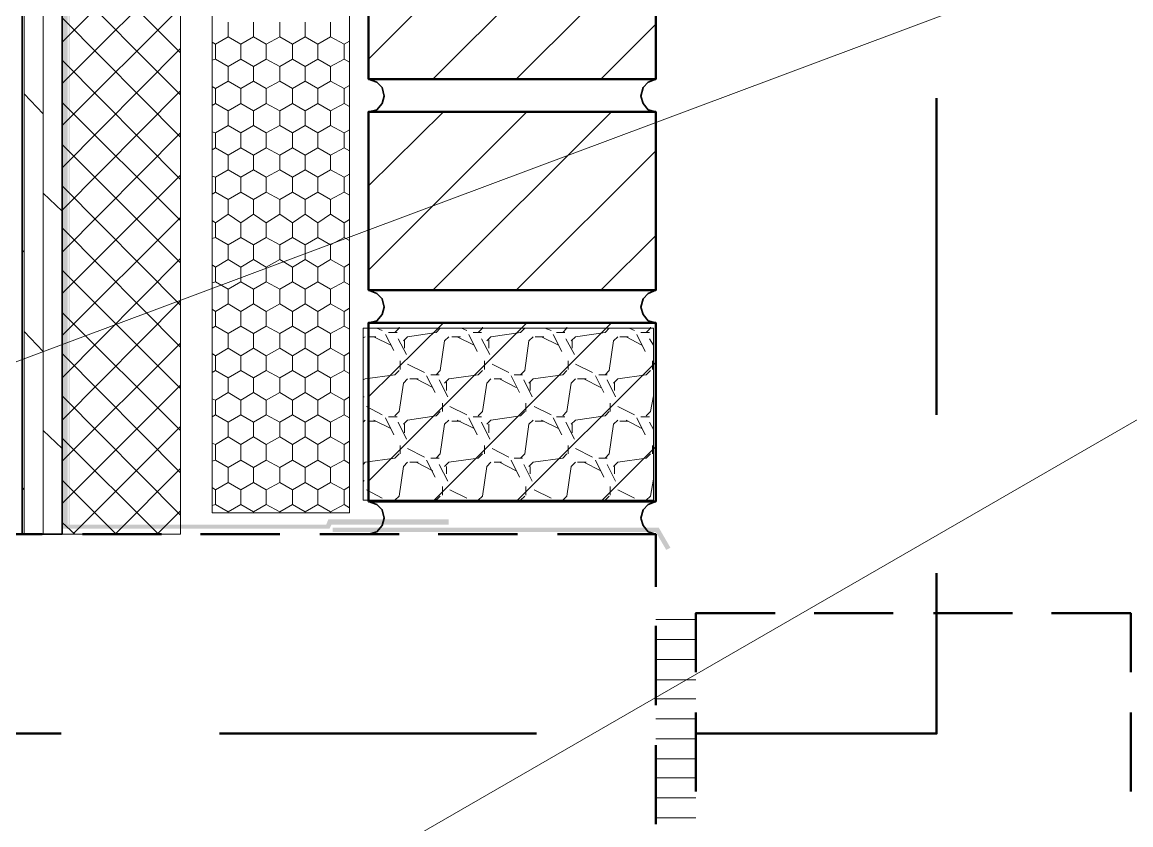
# Model space of a CAD drawing. Header units: inches. Extents: x 5 to 516, y -193 to 129.
# Drawn here: x 35.435 to 36.601, y -191.201 to -190.356 of the extents above; entities that cross this region are included whole.
import ezdxf

# ---------------------------------------------------------------- set-up
doc = ezdxf.new("R2010")
doc.units = ezdxf.units.IN
doc.header["$MEASUREMENT"] = 0
doc.layers.add('PDF7_Geometry', color=7, linetype='Continuous')
doc.layers.add('PDF7_Solid Fills', color=7, linetype='Continuous')

msp = doc.modelspace()

# ---------------------------------------------------------------- hatches: boundary and pattern name
at = {"layer": 'PDF7_Solid Fills', "transparency": 33554559}
for points in [[(35.4846589, -190.8846734), (35.4835531, -189.9657843), (35.4835531, -190.8846734), (35.48244, -190.8846734), (35.4824409, -189.86134), (35.4768844, -189.8613398), (35.4768854, -190.8891177), (35.7579966, -190.8891177), (35.7602187, -190.8846734), (35.8835527, -190.8846734), (35.8835527, -190.8791178), (35.7568844, -190.8791178), (35.7546632, -190.8846732)], [(35.7613309, -190.8880066), (35.7613309, -190.8924511), (36.1013309, -190.8924512), (36.1046643, -190.8880066)], [(36.1046627, -190.8880066), (36.1013294, -190.8924511), (36.1124395, -190.91134), (36.1168849, -190.9091177)]]:
    msp.add_hatch(color=256, dxfattribs=at).paths.add_polyline_path(points)
h = msp.add_hatch(color=256, dxfattribs=at)
h.paths.add_polyline_path([(35.4891073, -189.8746732), (35.4868851, -189.8746732), (35.4868852, -189.9580065), (35.4891073, -189.9580065)])
h.paths.add_polyline_path([(35.4946638, -189.9580065), (35.4935526, -189.9580065), (35.4835516, -189.9657843), (35.484663, -190.8891177), (35.4846638, -189.9657843)])

# ---------------------------------------------------------------- linework, layer by layer
at = {"layer": 'PDF7_Geometry', "lineweight": 15}
for points in [[(34.5835512, -191.0291176), (39.0824405, -189.3457841), (39.5824405, -189.3457841)], [(35.7524401, -191.2680067), (39.0824405, -189.3457843), (39.5824405, -189.3457843)], [(35.4368861, -190.8946733), (35.4368861, -189.4368954)], [(35.4568852, -190.8946733), (35.4568852, -189.4368954)], [(35.7991071, -190.3946732), (35.9657738, -190.2280066)], [(35.8668856, -190.4157843), (36.0546633, -190.2280066)], [(35.4768844, -190.3768956), (35.6013289, -190.2513401)], [(35.6013283, -190.3880066), (35.4768839, -190.2635621)], [(35.9546632, -190.4157843), (36.1013298, -190.2691177)], [(35.4768844, -190.4202289), (35.6013289, -190.2957844)], [(35.6013283, -190.4324512), (35.4768839, -190.3068956)], [(35.4768844, -190.4646732), (35.6013289, -190.3402288)], [(35.6013283, -190.4768955), (35.4768839, -190.35134)], [(35.6379964, -190.3791178), (35.6513297, -190.37134), (35.6513297, -190.3557845)], [(35.6646642, -190.3791178), (35.6779976, -190.37134), (35.6779976, -190.3557845)], [(35.6913309, -190.3791178), (35.7057753, -190.37134), (35.7057753, -190.3557845)], [(35.7191076, -190.3791178), (35.7324409, -190.37134), (35.7324409, -190.3557845)], [(35.7457732, -190.3791178), (35.7591065, -190.37134), (35.7591065, -190.3557845)], [(36.043553, -190.4157843), (36.1013307, -190.3580066)], [(35.6646625, -190.3791178), (35.6513292, -190.37134)], [(35.6913303, -190.3791178), (35.677997, -190.37134)], [(35.7191081, -190.3791178), (35.7057748, -190.37134)], [(35.7457737, -190.3791178), (35.7324404, -190.37134)], [(35.7735515, -190.3791178), (35.759107, -190.37134)], [(35.7791079, -190.3757843), (35.7735524, -190.3791176)], [(35.4768844, -190.5091178), (35.6013289, -190.3835623)], [(35.6379969, -190.3791178), (35.6346636, -190.3768955)], [(35.6346636, -190.3957844), (35.6379969, -190.3946732), (35.6379969, -190.3791177)], [(35.6513292, -190.402451), (35.6646625, -190.3946732), (35.6646625, -190.3791177)], [(35.677997, -190.402451), (35.6913303, -190.3946732), (35.6913303, -190.3791177)], [(35.7057748, -190.402451), (35.7191081, -190.3946732), (35.7191081, -190.3791177)], [(35.7324404, -190.402451), (35.7457737, -190.3946732), (35.7457737, -190.3791177)], [(35.759107, -190.402451), (35.7735515, -190.3946732), (35.7735515, -190.3791177)], [(35.6013283, -190.5213399), (35.4768839, -190.3957843)], [(35.6513297, -190.402451), (35.6379964, -190.3946732)], [(35.6779976, -190.402451), (35.6646642, -190.3946732)], [(35.7057753, -190.402451), (35.6913309, -190.3946732)], [(35.7324409, -190.402451), (35.7191076, -190.3946732)], [(35.7591065, -190.402451), (35.7457732, -190.3946732)], [(35.7791079, -190.3980067), (35.7735524, -190.3946734)], [(35.6379964, -190.4257843), (35.6513297, -190.4180065), (35.6513297, -190.4024509)], [(35.6646642, -190.4257843), (35.6779976, -190.4180065), (35.6779976, -190.4024509)], [(35.6913309, -190.4257843), (35.7057753, -190.4180065), (35.7057753, -190.4024509)], [(35.7191076, -190.4257843), (35.7324409, -190.4180065), (35.7324409, -190.4024509)], [(35.7457732, -190.4257843), (35.7591065, -190.4180065), (35.7591065, -190.4024509)], [(35.6646625, -190.4257845), (35.6513292, -190.4180067)], [(35.6913303, -190.4257845), (35.677997, -190.4180067)], [(35.7191081, -190.4257845), (35.7057748, -190.4180067)], [(35.7457737, -190.4257845), (35.7324404, -190.4180067)], [(35.7735515, -190.4257845), (35.759107, -190.4180067)], [(35.7791079, -190.422451), (35.7735524, -190.4257844)], [(35.4568852, -190.4524509), (35.4368852, -190.4313398)], [(35.4768844, -190.5535622), (35.6013289, -190.4280066)], [(35.6379969, -190.4257845), (35.6346636, -190.4235623)], [(35.6346636, -190.4435622), (35.6379969, -190.44134), (35.6379969, -190.4257844)], [(35.6513292, -190.4491178), (35.6646625, -190.44134), (35.6646625, -190.4257844)], [(35.677997, -190.4491178), (35.6913303, -190.44134), (35.6913303, -190.4257844)], [(35.7057748, -190.4491178), (35.7191081, -190.44134), (35.7191081, -190.4257844)], [(35.7324404, -190.4491178), (35.7457737, -190.44134), (35.7457737, -190.4257844)], [(35.759107, -190.4491178), (35.7735515, -190.44134), (35.7735515, -190.4257844)], [(35.6013283, -190.5646734), (35.4768839, -190.440229)], [(35.6513297, -190.4491177), (35.6379964, -190.44134)], [(35.6779976, -190.4491177), (35.6646642, -190.44134)], [(35.7057753, -190.4491177), (35.6913309, -190.44134)], [(35.7324409, -190.4491177), (35.7191076, -190.44134)], [(35.7591065, -190.4491177), (35.7457732, -190.44134)], [(35.7791079, -190.4446732), (35.7735524, -190.4413399)], [(35.6379964, -190.472451), (35.6513297, -190.4646732), (35.6513297, -190.4491177)], [(35.6646642, -190.472451), (35.6779976, -190.4646732), (35.6779976, -190.4491177)], [(35.6913309, -190.472451), (35.7057753, -190.4646732), (35.7057753, -190.4491177)], [(35.7191076, -190.472451), (35.7324409, -190.4646732), (35.7324409, -190.4491177)], [(35.7457732, -190.472451), (35.7591065, -190.4646732), (35.7591065, -190.4491177)], [(35.7991071, -190.5280065), (35.877996, -190.4502287)], [(35.7991071, -190.6168955), (35.9657738, -190.4502288)], [(35.8668856, -190.6380066), (36.0546633, -190.4502288)], [(35.6646625, -190.472451), (35.6513292, -190.4646732)], [(35.6913303, -190.472451), (35.677997, -190.4646732)], [(35.7191081, -190.472451), (35.7057748, -190.4646732)], [(35.7457737, -190.472451), (35.7324404, -190.4646732)], [(35.7735515, -190.472451), (35.759107, -190.4646732)], [(35.7791079, -190.4691178), (35.7735524, -190.4724511)], [(35.4768844, -190.5980065), (35.6013289, -190.472451)], [(35.6379969, -190.472451), (35.6346636, -190.4713399)], [(35.6346636, -190.490229), (35.6379969, -190.4880067), (35.6379969, -190.4724512)], [(35.6513292, -190.4957845), (35.6646625, -190.4880067), (35.6646625, -190.4724512)], [(35.677997, -190.4957845), (35.6913303, -190.4880067), (35.6913303, -190.4724512)], [(35.7057748, -190.4957845), (35.7191081, -190.4880067), (35.7191081, -190.4724512)], [(35.7324404, -190.4957845), (35.7457737, -190.4880067), (35.7457737, -190.4724512)], [(35.759107, -190.4957845), (35.7735515, -190.4880067), (35.7735515, -190.4724512)], [(35.6013283, -190.6091177), (35.4768839, -190.4846733)], [(35.6513297, -190.4957845), (35.6379964, -190.4880067)], [(35.6779976, -190.4957845), (35.6646642, -190.4880067)], [(35.7057753, -190.4957845), (35.6913309, -190.4880067)], [(35.7324409, -190.4957845), (35.7191076, -190.4880067)], [(35.7591065, -190.4957845), (35.7457732, -190.4880067)], [(35.7791079, -190.4913399), (35.7735524, -190.4880066)], [(35.9546632, -190.6380066), (36.1013298, -190.4913399)], [(35.6379964, -190.5191178), (35.6513297, -190.51134), (35.6513297, -190.4957844)], [(35.6646642, -190.5191178), (35.6779976, -190.51134), (35.6779976, -190.4957844)], [(35.6913309, -190.5191178), (35.7057753, -190.51134), (35.7057753, -190.4957844)], [(35.7191076, -190.5191178), (35.7324409, -190.51134), (35.7324409, -190.4957844)], [(35.7457732, -190.5191178), (35.7591065, -190.51134), (35.7591065, -190.4957844)], [(35.6646625, -190.5191177), (35.6513292, -190.5113399)], [(35.6913303, -190.5191177), (35.677997, -190.5113399)], [(35.7191081, -190.5191177), (35.7057748, -190.5113399)], [(35.7457737, -190.5191177), (35.7324404, -190.5113399)], [(35.7735515, -190.5191177), (35.759107, -190.5113399)], [(35.7791079, -190.5157845), (35.7735524, -190.5191179)], [(35.6013283, -190.6535621), (35.4768839, -190.5280065)], [(35.4768844, -190.6413401), (35.6013289, -190.5168956)], [(35.6379969, -190.5191177), (35.6346636, -190.5180066)], [(35.6346636, -190.5368954), (35.6379969, -190.5346732), (35.6379969, -190.5191177)], [(35.6513292, -190.542451), (35.6646625, -190.5346732), (35.6646625, -190.5191177)], [(35.677997, -190.542451), (35.6913303, -190.5346732), (35.6913303, -190.5191177)], [(35.7057748, -190.542451), (35.7191081, -190.5346732), (35.7191081, -190.5191177)], [(35.7324404, -190.542451), (35.7457737, -190.5346732), (35.7457737, -190.5191177)], [(35.759107, -190.542451), (35.7735515, -190.5346732), (35.7735515, -190.5191177)], [(35.4768844, -190.5546732), (35.4568844, -190.5357844)], [(35.6513297, -190.542451), (35.6379964, -190.5346732)], [(35.6779976, -190.542451), (35.6646642, -190.5346732)], [(35.7057753, -190.542451), (35.6913309, -190.5346732)], [(35.7324409, -190.542451), (35.7191076, -190.5346732)], [(35.7591065, -190.542451), (35.7457732, -190.5346732)], [(35.7791079, -190.5380067), (35.7735524, -190.5346734)], [(35.6379964, -190.5668956), (35.6513297, -190.5580067), (35.6513297, -190.5424512)], [(35.6646642, -190.5668956), (35.6779976, -190.5580067), (35.6779976, -190.5424512)], [(35.6913309, -190.5668956), (35.7057753, -190.5580067), (35.7057753, -190.5424512)], [(35.7191076, -190.5668956), (35.7324409, -190.5580067), (35.7324409, -190.5424512)], [(35.7457732, -190.5668956), (35.7591065, -190.5580067), (35.7591065, -190.5424512)], [(35.4768844, -190.6857844), (35.6013289, -190.5613399)], [(35.6646625, -190.5668955), (35.6513292, -190.5580066)], [(35.6913303, -190.5668955), (35.677997, -190.5580066)], [(35.7191081, -190.5668955), (35.7057748, -190.5580066)], [(35.7457737, -190.5668955), (35.7324404, -190.5580066)], [(35.7735515, -190.5668955), (35.759107, -190.5580066)], [(35.6013283, -190.6980067), (35.4768839, -190.5724511)], [(35.6379969, -190.5668955), (35.6346636, -190.5646733)], [(35.6346636, -190.5835621), (35.6379969, -190.582451), (35.6379969, -190.5668955)], [(35.6513292, -190.5902288), (35.6646625, -190.582451), (35.6646625, -190.5668955)], [(35.677997, -190.5902288), (35.6913303, -190.582451), (35.6913303, -190.5668955)], [(35.7057748, -190.5902288), (35.7191081, -190.582451), (35.7191081, -190.5668955)], [(35.7324404, -190.5902288), (35.7457737, -190.582451), (35.7457737, -190.5668955)], [(35.759107, -190.5902288), (35.7735515, -190.582451), (35.7735515, -190.5668955)], [(35.7791079, -190.5635621), (35.7735524, -190.5668954)], [(35.6513297, -190.5902288), (35.6379964, -190.582451)], [(35.6779976, -190.5902288), (35.6646642, -190.582451)], [(35.7057753, -190.5902288), (35.6913309, -190.582451)], [(35.7324409, -190.5902288), (35.7191076, -190.582451)], [(35.7591065, -190.5902288), (35.7457732, -190.582451)], [(35.7791079, -190.5857845), (35.7735524, -190.5824512)], [(36.043553, -190.6380066), (36.1013307, -190.5802288)], [(35.4368861, -190.5980065), (35.4346638, -190.5957843)], [(35.6379964, -190.613562), (35.6513297, -190.6057843), (35.6513297, -190.5902287)], [(35.6646642, -190.613562), (35.6779976, -190.6057843), (35.6779976, -190.5902287)], [(35.6913309, -190.613562), (35.7057753, -190.6057843), (35.7057753, -190.5902287)], [(35.7191076, -190.613562), (35.7324409, -190.6057843), (35.7324409, -190.5902287)], [(35.7457732, -190.613562), (35.7591065, -190.6057843), (35.7591065, -190.5902287)], [(35.4768844, -190.7302287), (35.6013289, -190.6046732)], [(35.6646625, -190.6135623), (35.6513292, -190.6057845)], [(35.6913303, -190.6135623), (35.677997, -190.6057845)], [(35.7191081, -190.6135623), (35.7057748, -190.6057845)], [(35.7457737, -190.6135623), (35.7324404, -190.6057845)], [(35.7735515, -190.6135623), (35.759107, -190.6057845)], [(35.6013283, -190.74134), (35.4768839, -190.6168955)], [(35.6379969, -190.6135623), (35.6346636, -190.6113401)], [(35.6346636, -190.6302289), (35.6379969, -190.6291178), (35.6379969, -190.6135622)], [(35.6513292, -190.6368956), (35.6646625, -190.6291178), (35.6646625, -190.6135622)], [(35.677997, -190.6368956), (35.6913303, -190.6291178), (35.6913303, -190.6135622)], [(35.7057748, -190.6368956), (35.7191081, -190.6291178), (35.7191081, -190.6135622)], [(35.7324404, -190.6368956), (35.7457737, -190.6291178), (35.7457737, -190.6135622)], [(35.759107, -190.6368956), (35.7735515, -190.6291178), (35.7735515, -190.6135622)], [(35.7791079, -190.6102288), (35.7735524, -190.6135621)], [(35.6513297, -190.6368955), (35.6379964, -190.6291177)], [(35.6779976, -190.6368955), (35.6646642, -190.6291177)], [(35.7057753, -190.6368955), (35.6913309, -190.6291177)], [(35.7324409, -190.6368955), (35.7191076, -190.6291177)], [(35.7591065, -190.6368955), (35.7457732, -190.6291177)], [(35.7791079, -190.632451), (35.7735524, -190.6291176)], [(35.6379964, -190.6602288), (35.6513297, -190.652451), (35.6513297, -190.6368955)], [(35.6646642, -190.6602288), (35.6779976, -190.652451), (35.6779976, -190.6368955)], [(35.6913309, -190.6602288), (35.7057753, -190.652451), (35.7057753, -190.6368955)], [(35.7191076, -190.6602288), (35.7324409, -190.652451), (35.7324409, -190.6368955)], [(35.7457732, -190.6602288), (35.7591065, -190.652451), (35.7591065, -190.6368955)], [(35.4768844, -190.7746734), (35.6013289, -190.6491178)], [(35.6646625, -190.6602288), (35.6513292, -190.652451)], [(35.6913303, -190.6602288), (35.677997, -190.652451)], [(35.7191081, -190.6602288), (35.7057748, -190.652451)], [(35.7457737, -190.6602288), (35.7324404, -190.652451)], [(35.7735515, -190.6602288), (35.759107, -190.652451)], [(35.6013283, -190.7857843), (35.4768839, -190.6613398)], [(35.6379969, -190.6602288), (35.6346636, -190.6580065)], [(35.6346636, -190.6780067), (35.6379969, -190.6757845), (35.6379969, -190.660229)], [(35.6513292, -190.6835623), (35.6646625, -190.6757845), (35.6646625, -190.660229)], [(35.677997, -190.6835623), (35.6913303, -190.6757845), (35.6913303, -190.660229)], [(35.7057748, -190.6835623), (35.7191081, -190.6757845), (35.7191081, -190.660229)], [(35.7324404, -190.6835623), (35.7457737, -190.6757845), (35.7457737, -190.660229)], [(35.759107, -190.6835623), (35.7735515, -190.6757845), (35.7735515, -190.660229)], [(35.7791079, -190.6568956), (35.7735524, -190.6602289)], [(35.6513297, -190.6835623), (35.6379964, -190.6757845)], [(35.6779976, -190.6835623), (35.6646642, -190.6757845)], [(35.7057753, -190.6835623), (35.6913309, -190.6757845)], [(35.7324409, -190.6835623), (35.7191076, -190.6757845)], [(35.7591065, -190.6835623), (35.7457732, -190.6757845)], [(35.7791079, -190.6791177), (35.7735524, -190.6757844)], [(35.7991071, -190.7502288), (35.877996, -190.672451)], [(35.7991071, -190.8391177), (35.9657738, -190.672451)], [(35.8079957, -190.6780067), (35.8135512, -190.6802289)], [(35.8268849, -190.6824512), (35.8313294, -190.6780068)], [(35.8313292, -190.6780067), (35.8313292, -190.6768955)], [(35.8668856, -190.8602288), (36.0546633, -190.672451)], [(35.8702176, -190.6824512), (35.8746621, -190.6780068)], [(35.8968855, -190.6780067), (35.902441, -190.6802289)], [(35.9146625, -190.6824512), (35.919107, -190.6780068)], [(35.9191068, -190.6780067), (35.9191068, -190.6768955)], [(35.9591074, -190.6824512), (35.9635519, -190.6780068)], [(35.9846631, -190.6780067), (35.9913297, -190.6802289)], [(36.0035523, -190.6824512), (36.0079968, -190.6780068)], [(36.0079966, -190.6780067), (36.0079966, -190.6768955)], [(36.0479972, -190.6824512), (36.0524417, -190.6780068)], [(36.0735506, -190.6780067), (36.0791062, -190.6802289)], [(36.0913299, -190.6824512), (36.0957744, -190.6780068)], [(36.0957742, -190.6780067), (36.0957742, -190.6768955)], [(35.4568852, -190.702451), (35.4368852, -190.6813398)], [(35.6379964, -190.7068955), (35.6513297, -190.6991178), (35.6513297, -190.6835622)], [(35.6646642, -190.7068955), (35.6779976, -190.6991178), (35.6779976, -190.6835622)], [(35.6913309, -190.7068955), (35.7057753, -190.6991178), (35.7057753, -190.6835622)], [(35.7191076, -190.7068955), (35.7324409, -190.6991178), (35.7324409, -190.6835622)], [(35.7457732, -190.7068955), (35.7591065, -190.6991178), (35.7591065, -190.6835622)], [(35.7935529, -190.6880065), (35.7957752, -190.6868954)], [(35.7979972, -190.6868955), (35.8068861, -190.6868955)], [(35.8046636, -190.6868955), (35.8224414, -190.6957844)], [(35.8168865, -190.6846733), (35.8257753, -190.70134)], [(35.8202185, -190.6824512), (35.8291074, -190.6824512)], [(35.8302192, -190.6891176), (35.8391081, -190.7057843)], [(35.8357734, -190.69134), (35.8402179, -190.6868956)], [(35.8368856, -190.6902289), (35.8368856, -190.6991178)], [(35.8402177, -190.6868955), (35.8702177, -190.682451)], [(35.8746619, -190.722451), (35.8791063, -190.6913399)], [(35.8791061, -190.69134), (35.8835506, -190.6868956)], [(35.8868847, -190.6868955), (35.8957736, -190.6868955)], [(35.8924412, -190.6868955), (35.910219, -190.6957844)], [(35.9046641, -190.6846733), (35.9135529, -190.7024511)], [(35.9091083, -190.6824512), (35.9179972, -190.6824512)], [(35.9179968, -190.6891176), (35.9268857, -190.7057843)], [(35.923551, -190.69134), (35.9279955, -190.6868956)], [(35.9257732, -190.6902289), (35.9257732, -190.6991178)], [(35.9279976, -190.6868955), (35.9591087, -190.682451)], [(35.9635517, -190.722451), (35.9679961, -190.6913399)], [(35.9679959, -190.69134), (35.9724404, -190.6868956)], [(35.9746623, -190.6868955), (35.9835512, -190.6868955)], [(35.9813287, -190.6868955), (35.9991065, -190.6957844)], [(35.9935516, -190.6846733), (36.0024405, -190.7024511)], [(35.9968859, -190.6824512), (36.0057748, -190.6824512)], [(36.0068844, -190.6891176), (36.0157733, -190.7057843)], [(36.0124408, -190.69134), (36.0168853, -190.6868956)], [(36.0135508, -190.6902289), (36.0135508, -190.6991178)], [(36.0168851, -190.6868955), (36.0479962, -190.682451)], [(36.0524415, -190.722451), (36.0568859, -190.6913399)], [(36.0568857, -190.69134), (36.0613302, -190.6868956)], [(36.0635521, -190.6868955), (36.072441, -190.6868955)], [(36.0702185, -190.6868955), (36.0868852, -190.6957844)], [(36.0813292, -190.6846733), (36.0902181, -190.7024511)], [(36.0857735, -190.6824512), (36.0946624, -190.6824512)], [(36.0946643, -190.6891176), (36.0991087, -190.6957843)], [(35.4768844, -190.8180066), (35.6013289, -190.6935622)], [(35.6646625, -190.7068955), (35.6513292, -190.6991177)], [(35.6913303, -190.7068955), (35.677997, -190.6991177)], [(35.7191081, -190.7068955), (35.7057748, -190.6991177)], [(35.7457737, -190.7068955), (35.7324404, -190.6991177)], [(35.7735515, -190.7068955), (35.759107, -190.6991177)], [(35.6013283, -190.8302289), (35.4768839, -190.7046733)], [(35.6379969, -190.7068955), (35.6346636, -190.7046733)], [(35.6346636, -190.7246732), (35.6379969, -190.722451), (35.6379969, -190.7068954)], [(35.6513292, -190.7302288), (35.6646625, -190.722451), (35.6646625, -190.7068954)], [(35.677997, -190.7302288), (35.6913303, -190.722451), (35.6913303, -190.7068954)], [(35.7057748, -190.7302288), (35.7191081, -190.722451), (35.7191081, -190.7068954)], [(35.7324404, -190.7302288), (35.7457737, -190.722451), (35.7457737, -190.7068954)], [(35.759107, -190.7302288), (35.7735515, -190.722451), (35.7735515, -190.7068954)], [(35.7791079, -190.7035623), (35.7735524, -190.7068956)], [(35.8324414, -190.7124511), (35.8324414, -190.72134)], [(35.9213289, -190.7124511), (35.9213289, -190.72134)], [(35.9546632, -190.8602288), (36.1013298, -190.7135621)], [(36.0091065, -190.7124511), (36.0091065, -190.72134)], [(36.0979963, -190.7124511), (36.0979963, -190.72134)], [(35.6513297, -190.7302287), (35.6379964, -190.722451)], [(35.6779976, -190.7302287), (35.6646642, -190.722451)], [(35.7057753, -190.7302287), (35.6913309, -190.722451)], [(35.7324409, -190.7302287), (35.7191076, -190.722451)], [(35.7591065, -190.7302287), (35.7457732, -190.722451)], [(35.7791079, -190.7257845), (35.7735524, -190.7224511)], [(35.8268849, -190.7268955), (35.8313294, -190.7224511)], [(35.8402177, -190.7157843), (35.8579955, -190.7246732)], [(35.8702176, -190.7268955), (35.8746621, -190.7224511)], [(35.9146625, -190.7268955), (35.919107, -190.7224511)], [(35.9291075, -190.7157843), (35.9468853, -190.7246732)], [(35.9591074, -190.7268955), (35.9635519, -190.7224511)], [(36.0035523, -190.7268955), (36.0079968, -190.7224511)], [(36.0168851, -190.7157843), (36.0346629, -190.7246732)], [(36.0479972, -190.7268955), (36.0524417, -190.7224511)], [(36.0913299, -190.7268955), (36.0957744, -190.7224511)], [(35.4768844, -190.862451), (35.6013289, -190.7380065)], [(35.6379964, -190.7535623), (35.6513297, -190.7457845), (35.6513297, -190.730229)], [(35.6646642, -190.7535623), (35.6779976, -190.7457845), (35.6779976, -190.730229)], [(35.6913309, -190.7535623), (35.7057753, -190.7457845), (35.7057753, -190.730229)], [(35.7191076, -190.7535623), (35.7324409, -190.7457845), (35.7324409, -190.730229)], [(35.7457732, -190.7535623), (35.7591065, -190.7457845), (35.7591065, -190.730229)], [(35.7935529, -190.7324512), (35.7957752, -190.73134)], [(35.7957728, -190.7313401), (35.8268839, -190.7268956)], [(35.8313292, -190.7657845), (35.8357736, -190.7357845)], [(35.8357734, -190.7357844), (35.8402179, -190.7313399)], [(35.8424398, -190.7313401), (35.8513287, -190.7313401)], [(35.8491085, -190.7313401), (35.8668863, -190.740229)], [(35.8602192, -190.7280066), (35.869108, -190.7457844)], [(35.8646634, -190.7268955), (35.8735523, -190.7268955)], [(35.8735519, -190.7324512), (35.8824408, -190.7502289)], [(35.8791061, -190.7357844), (35.8835506, -190.7313399)], [(35.8813305, -190.7346733), (35.8813305, -190.7435622)], [(35.8835527, -190.7313401), (35.9146638, -190.7268956)], [(35.9191068, -190.7657845), (35.9235512, -190.7357845)], [(35.923551, -190.7357844), (35.9279955, -190.7313399)], [(35.9313296, -190.7313401), (35.9391074, -190.7313401)], [(35.9368861, -190.7313401), (35.9546639, -190.740229)], [(35.9491067, -190.7280066), (35.9579956, -190.7457844)], [(35.952441, -190.7268955), (35.9613299, -190.7268955)], [(35.9624395, -190.7324512), (35.9713284, -190.7502289)], [(35.9679959, -190.7357844), (35.9724404, -190.7313399)], [(35.9691081, -190.7346733), (35.9691081, -190.7435622)], [(35.9724402, -190.7313401), (36.0035513, -190.7268956)], [(36.0079966, -190.7657845), (36.012441, -190.7357845)], [(36.0124408, -190.7357844), (36.0168853, -190.7313399)], [(36.0191072, -190.7313401), (36.0279961, -190.7313401)], [(36.0257736, -190.7313401), (36.0435514, -190.740229)], [(36.0379965, -190.7280066), (36.0468854, -190.7457844)], [(36.0413286, -190.7268955), (36.0502175, -190.7268955)], [(36.0502194, -190.7324512), (36.0591082, -190.7502289)], [(36.0568857, -190.7357844), (36.0613302, -190.7313399)], [(36.0579957, -190.7346733), (36.0579957, -190.7435622)], [(36.06133, -190.7313401), (36.09133, -190.7268956)], [(35.6013283, -190.8746733), (35.4768839, -190.7491177)], [(35.6646625, -190.7535623), (35.6513292, -190.7457845)], [(35.6913303, -190.7535623), (35.677997, -190.7457845)], [(35.7191081, -190.7535623), (35.7057748, -190.7457845)], [(35.7457737, -190.7535623), (35.7324404, -190.7457845)], [(35.7735515, -190.7535623), (35.759107, -190.7457845)], [(36.0957742, -190.7657845), (36.0991075, -190.7491179)], [(35.6379969, -190.7535623), (35.6346636, -190.7524511)], [(35.6346636, -190.77134), (35.6379969, -190.7691177), (35.6379969, -190.7535622)], [(35.6513292, -190.7768955), (35.6646625, -190.7691177), (35.6646625, -190.7535622)], [(35.677997, -190.7768955), (35.6913303, -190.7691177), (35.6913303, -190.7535622)], [(35.7057748, -190.7768955), (35.7191081, -190.7691177), (35.7191081, -190.7535622)], [(35.7324404, -190.7768955), (35.7457737, -190.7691177), (35.7457737, -190.7535622)], [(35.759107, -190.7768955), (35.7735515, -190.7691177), (35.7735515, -190.7535622)], [(35.7791079, -190.7502288), (35.7735524, -190.7535621)], [(35.7935529, -190.7502288), (35.794664, -190.7502288)], [(35.796885, -190.7602289), (35.8135517, -190.7691178)], [(35.8768863, -190.7568955), (35.8768863, -190.7657843)], [(35.8846626, -190.7602289), (35.9024404, -190.7691178)], [(35.9646639, -190.7568955), (35.9646639, -190.7657843)], [(35.9735524, -190.7602289), (35.9913302, -190.7691178)], [(36.0535514, -190.7568955), (36.0535514, -190.7657843)], [(36.06133, -190.7602289), (36.0791078, -190.7691178)], [(35.6513297, -190.7768955), (35.6379964, -190.7691177)], [(35.6779976, -190.7768955), (35.6646642, -190.7691177)], [(35.7057753, -190.7768955), (35.6913309, -190.7691177)], [(35.7324409, -190.7768955), (35.7191076, -190.7691177)], [(35.7591065, -190.7768955), (35.7457732, -190.7691177)], [(35.7791079, -190.7724509), (35.7735524, -190.7691176)], [(35.8168865, -190.7724509), (35.8257753, -190.7902287)], [(35.8202185, -190.7713399), (35.8291074, -190.7713399)], [(35.8268849, -190.7702288), (35.8313294, -190.7657844)], [(35.8402177, -190.7746734), (35.8702177, -190.7702289)], [(35.8702176, -190.7702288), (35.8746621, -190.7657844)], [(35.9046641, -190.7724509), (35.9135529, -190.7902287)], [(35.9091083, -190.7713399), (35.9179972, -190.7713399)], [(35.9146625, -190.7702288), (35.919107, -190.7657844)], [(35.9279976, -190.7746734), (35.9591087, -190.7702289)], [(35.9591074, -190.7702288), (35.9635519, -190.7657844)], [(35.9935516, -190.7724509), (36.0024405, -190.7902287)], [(35.9968859, -190.7713399), (36.0057748, -190.7713399)], [(36.0035523, -190.7702288), (36.0079968, -190.7657844)], [(36.0168851, -190.7746734), (36.0479962, -190.7702289)], [(36.0479972, -190.7702288), (36.0524417, -190.7657844)], [(36.0813292, -190.7724509), (36.0902181, -190.7902287)], [(36.0857735, -190.7713399), (36.0946624, -190.7713399)], [(36.0913299, -190.7702288), (36.0957744, -190.7657844)], [(35.4879974, -190.8946733), (35.6013307, -190.7813399)], [(35.6379964, -190.8002288), (35.6513297, -190.792451), (35.6513297, -190.7768954)], [(35.6646642, -190.8002288), (35.6779976, -190.792451), (35.6779976, -190.7768954)], [(35.6913309, -190.8002288), (35.7057753, -190.792451), (35.7057753, -190.7768954)], [(35.7191076, -190.8002288), (35.7324409, -190.792451), (35.7324409, -190.7768954)], [(35.7457732, -190.8002288), (35.7591065, -190.792451), (35.7591065, -190.7768954)], [(35.7935529, -190.7768955), (35.7957752, -190.7746733)], [(35.7979972, -190.7757844), (35.8068861, -190.7757844)], [(35.8046636, -190.7746734), (35.8224414, -190.7835622)], [(35.8302192, -190.7768955), (35.8391081, -190.7946733)], [(35.8357734, -190.7791176), (35.8402179, -190.7746732)], [(35.8368856, -190.7791176), (35.8368856, -190.7880065)], [(35.8746619, -190.8102289), (35.8791063, -190.7791178)], [(35.8791061, -190.7791176), (35.8835506, -190.7746732)], [(35.8868847, -190.7757844), (35.8957736, -190.7757844)], [(35.8924412, -190.7746734), (35.910219, -190.7835622)], [(35.9179968, -190.7768955), (35.9268857, -190.7946733)], [(35.923551, -190.7791176), (35.9279955, -190.7746732)], [(35.9257732, -190.7791176), (35.9257732, -190.7880065)], [(35.9635517, -190.8102289), (35.9679961, -190.7791178)], [(35.9679959, -190.7791176), (35.9724404, -190.7746732)], [(35.9746623, -190.7757844), (35.9835512, -190.7757844)], [(35.9813287, -190.7746734), (35.9991065, -190.7835622)], [(36.0068844, -190.7768955), (36.0157733, -190.7946733)], [(36.0124408, -190.7791176), (36.0168853, -190.7746732)], [(36.0135508, -190.7791176), (36.0135508, -190.7880065)], [(36.0524415, -190.8102289), (36.0568859, -190.7791178)], [(36.0568857, -190.7791176), (36.0613302, -190.7746732)], [(36.0635521, -190.7757844), (36.072441, -190.7757844)], [(36.0702185, -190.7746734), (36.0868852, -190.7835622)], [(36.0946643, -190.7768955), (36.0991087, -190.7846733)], [(35.4768844, -190.8046733), (35.4568844, -190.7857844)], [(35.5779971, -190.8946733), (35.476886, -190.7935622)], [(35.6646625, -190.8002287), (35.6513292, -190.7924509)], [(35.6913303, -190.8002287), (35.677997, -190.7924509)], [(35.7191081, -190.8002287), (35.7057748, -190.7924509)], [(35.7457737, -190.8002287), (35.7324404, -190.7924509)], [(35.7735515, -190.8002287), (35.759107, -190.7924509)], [(35.6379969, -190.8002287), (35.6346636, -190.7991176)], [(35.6346636, -190.8180067), (35.6379969, -190.8168956), (35.6379969, -190.8002289)], [(35.6513292, -190.8246733), (35.6646625, -190.8168956), (35.6646625, -190.8002289)], [(35.677997, -190.8246733), (35.6913303, -190.8168956), (35.6913303, -190.8002289)], [(35.7057748, -190.8246733), (35.7191081, -190.8168956), (35.7191081, -190.8002289)], [(35.7324404, -190.8246733), (35.7457737, -190.8168956), (35.7457737, -190.8002289)], [(35.759107, -190.8246733), (35.7735515, -190.8168956), (35.7735515, -190.8002289)], [(35.7791079, -190.7968955), (35.7735524, -190.8002289)], [(35.8324414, -190.8013401), (35.8324414, -190.810229)], [(35.8402177, -190.8046733), (35.8579955, -190.8135622)], [(35.9213289, -190.8013401), (35.9213289, -190.810229)], [(35.9291075, -190.8046733), (35.9468853, -190.8135622)], [(36.0091065, -190.8013401), (36.0091065, -190.810229)], [(36.0168851, -190.8046733), (36.0346629, -190.8135622)], [(36.043553, -190.8602288), (36.1013307, -190.802451)], [(36.0979963, -190.8013401), (36.0979963, -190.810229)], [(35.6513297, -190.8246733), (35.6379964, -190.8168955)], [(35.6779976, -190.8246733), (35.6646642, -190.8168955)], [(35.7057753, -190.8246733), (35.6913309, -190.8168955)], [(35.7324409, -190.8246733), (35.7191076, -190.8168955)], [(35.7591065, -190.8246733), (35.7457732, -190.8168955)], [(35.7791079, -190.8202288), (35.7735524, -190.8168954)], [(35.7935529, -190.8213401), (35.7957752, -190.8191179)], [(35.7957728, -190.8191177), (35.8268839, -190.8146732)], [(35.8268849, -190.8146734), (35.8313294, -190.810229)], [(35.8357734, -190.8235622), (35.8402179, -190.8191178)], [(35.8424398, -190.8191177), (35.8513287, -190.8191177)], [(35.8491085, -190.8191177), (35.8668863, -190.8280066)], [(35.8602192, -190.8168956), (35.869108, -190.8346733)], [(35.8646634, -190.8146734), (35.8735523, -190.8146734)], [(35.8702176, -190.8146734), (35.8746621, -190.810229)], [(35.8791061, -190.8235622), (35.8835506, -190.8191178)], [(35.8835527, -190.8191177), (35.9146638, -190.8146732)], [(35.9146625, -190.8146734), (35.919107, -190.810229)], [(35.923551, -190.8235622), (35.9279955, -190.8191178)], [(35.9313296, -190.8191177), (35.9391074, -190.8191177)], [(35.9368861, -190.8191177), (35.9546639, -190.8280066)], [(35.9491067, -190.8168956), (35.9579956, -190.8346733)], [(35.952441, -190.8146734), (35.9613299, -190.8146734)], [(35.9591074, -190.8146734), (35.9635519, -190.810229)], [(35.9679959, -190.8235622), (35.9724404, -190.8191178)], [(35.9724402, -190.8191177), (36.0035513, -190.8146732)], [(36.0035523, -190.8146734), (36.0079968, -190.810229)], [(36.0124408, -190.8235622), (36.0168853, -190.8191178)], [(36.0191072, -190.8191177), (36.0279961, -190.8191177)], [(36.0257736, -190.8191177), (36.0435514, -190.8280066)], [(36.0379965, -190.8168956), (36.0468854, -190.8346733)], [(36.0413286, -190.8146734), (36.0502175, -190.8146734)], [(36.0479972, -190.8146734), (36.0524417, -190.810229)], [(36.0568857, -190.8235622), (36.0613302, -190.8191178)], [(36.06133, -190.8191177), (36.09133, -190.8146732)], [(36.0913299, -190.8146734), (36.0957744, -190.810229)], [(35.53244, -190.8946733), (35.6013289, -190.8257844)], [(35.6379964, -190.8480066), (35.6513297, -190.8402288), (35.6513297, -190.8246732)], [(35.6646642, -190.8480066), (35.6779976, -190.8402288), (35.6779976, -190.8246732)], [(35.6913309, -190.8480066), (35.7057753, -190.8402288), (35.7057753, -190.8246732)], [(35.7191076, -190.8480066), (35.7324409, -190.8402288), (35.7324409, -190.8246732)], [(35.7457732, -190.8480066), (35.7591065, -190.8402288), (35.7591065, -190.8246732)], [(35.8313292, -190.8546732), (35.8357736, -190.8235621)], [(35.8735519, -190.8213401), (35.8824408, -190.8391179)], [(35.8813305, -190.8235622), (35.8813305, -190.83134)], [(35.9191068, -190.8546732), (35.9235512, -190.8235621)], [(35.9624395, -190.8213401), (35.9713284, -190.8391179)], [(35.9691081, -190.8235622), (35.9691081, -190.83134)], [(36.0079966, -190.8546732), (36.012441, -190.8235621)], [(36.0502194, -190.8213401), (36.0591082, -190.8391179)], [(36.0579957, -190.8235622), (36.0579957, -190.83134)], [(35.5335522, -190.8946733), (35.4768855, -190.8380066)], [(35.6646625, -190.8480065), (35.6513292, -190.8402288)], [(35.6913303, -190.8480065), (35.677997, -190.8402288)], [(35.7191081, -190.8480065), (35.7057748, -190.8402288)], [(35.7457737, -190.8480065), (35.7324404, -190.8402288)], [(35.7735515, -190.8480065), (35.759107, -190.8402288)], [(35.7935529, -190.8380067), (35.794664, -190.8391178)], [(36.0957742, -190.8546732), (36.0991075, -190.8368954)], [(35.4368861, -190.8480065), (35.4346638, -190.8457843)], [(35.6379969, -190.8480065), (35.6346636, -190.8457843)], [(35.6346636, -190.8646734), (35.6379969, -190.8635623), (35.6379969, -190.8480068)], [(35.6513292, -190.8713401), (35.6646625, -190.8635623), (35.6646625, -190.8480068)], [(35.677997, -190.8713401), (35.6913303, -190.8635623), (35.6913303, -190.8480068)], [(35.7057748, -190.8713401), (35.7191081, -190.8635623), (35.7191081, -190.8480068)], [(35.7324404, -190.8713401), (35.7457737, -190.8635623), (35.7457737, -190.8480068)], [(35.759107, -190.8713401), (35.7735515, -190.8635623), (35.7735515, -190.8480068)], [(35.7791079, -190.8446733), (35.7735524, -190.8480067)], [(35.796885, -190.8480065), (35.8135517, -190.8568954)], [(35.8268849, -190.8591178), (35.8313294, -190.8546733)], [(35.8702176, -190.8580067), (35.8702176, -190.8591178), (35.8746621, -190.8546733)], [(35.8768863, -190.8446733), (35.8768863, -190.8535622)], [(35.8846626, -190.8480065), (35.9024404, -190.8568954)], [(35.9146625, -190.8591178), (35.919107, -190.8546733)], [(35.9591074, -190.8591178), (35.9635519, -190.8546733)], [(35.9646639, -190.8446733), (35.9646639, -190.8535622)], [(35.9735524, -190.8480065), (35.9913302, -190.8568954)], [(36.0035523, -190.8591178), (36.0079968, -190.8546733)], [(36.0479972, -190.8591178), (36.0524417, -190.8546733)], [(36.0535514, -190.8446733), (36.0535514, -190.8535622)], [(36.06133, -190.8480065), (36.0791078, -190.8568954)], [(36.0913299, -190.8591178), (36.0957744, -190.8546733)], [(35.6513297, -190.8713401), (35.6379964, -190.8635623)], [(35.6779976, -190.8713401), (35.6646642, -190.8635623)], [(35.7057753, -190.8713401), (35.6913309, -190.8635623)], [(35.7324409, -190.8713401), (35.7191076, -190.8635623)], [(35.7591065, -190.8713401), (35.7457732, -190.8635623)], [(35.7791079, -190.8668955), (35.7735524, -190.8635622)], [(35.9579952, -190.8591178), (35.9591063, -190.8591178)], [(36.046885, -190.8591178), (36.0479961, -190.8591178)], [(35.5768849, -190.8946733), (35.6013293, -190.8702288)], [(35.6513297, -190.8724511), (35.6513297, -190.87134)], [(35.6779976, -190.8724511), (35.6779976, -190.87134)], [(35.7057753, -190.8724511), (35.7057753, -190.87134)], [(35.7324409, -190.8724511), (35.7324409, -190.87134)], [(35.7591065, -190.8724511), (35.7591065, -190.87134)], [(35.4902172, -190.8946733), (35.4768839, -190.8824511)], [(36.1435512, -190.9846733), (36.1013289, -190.9846733)], [(36.1435512, -191.0057844), (36.1013289, -191.0057844)], [(36.1435512, -191.0268955), (36.1013289, -191.0268955)], [(36.1435512, -191.0480066), (36.1013289, -191.0480066)], [(36.1435512, -191.0680066), (36.1013289, -191.0680066)], [(36.1435512, -191.0891177), (36.1013289, -191.0891177)], [(36.1435512, -191.1102288), (36.1013289, -191.1102288)], [(36.1435512, -191.1313399), (36.1013289, -191.1313399)], [(36.1435512, -191.15134), (36.1013289, -191.15134)], [(36.1435512, -191.1724511), (36.1013289, -191.1724511)], [(36.1435512, -191.1935622), (36.1013289, -191.1935622)]]:
    msp.add_lwpolyline(points, dxfattribs=at)
at = {"layer": 'PDF7_Geometry', "lineweight": 35}
msp.add_lwpolyline([(35.4346639, -189.4368954), (35.4346639, -190.8946733), (35.4768862, -190.8946733), (35.4768862, -189.4368954)], close=True, dxfattribs=at)
at = {"layer": 'PDF7_Geometry', "lineweight": 15}
for points in [[(35.6013283, -190.8946733), (35.6013283, -189.4368954), (35.4768839, -189.4368954), (35.4768839, -190.8946733)], [(35.7791079, -190.8724512), (35.7791079, -190.0091178), (35.6346635, -190.0091178), (35.6346635, -190.8724512)], [(35.7935529, -190.8591178), (35.7935529, -190.6780067), (36.0991085, -190.6780067), (36.0991085, -190.8591178)]]:
    msp.add_lwpolyline(points, close=True, dxfattribs=at)
at = {"layer": 'PDF7_Geometry', "lineweight": 50}
for points in [[(35.7991071, -190.4157844), (35.7991071, -190.2280066), (36.1013294, -190.2280066), (36.1013294, -190.4157844)], [(35.7991071, -190.6380066), (35.7991071, -190.4502288), (36.1013294, -190.4502288), (36.1013294, -190.6380066)], [(35.7991071, -190.8602288), (35.7991071, -190.672451), (36.1013294, -190.672451), (36.1013294, -190.8602288)]]:
    msp.add_lwpolyline(points, close=True, dxfattribs=at)
at = {"layer": 'PDF7_Geometry', "lineweight": 35}
for points in [[(35.7991071, -190.4502288), (35.807996, -190.4480066), (35.8135516, -190.4413399), (35.8157738, -190.4335621), (35.8135516, -190.4246732), (35.807996, -190.4191177), (35.7991071, -190.4157844)], [(36.1013284, -190.4157843), (36.0935506, -190.4191177), (36.0879951, -190.4246732), (36.0857728, -190.4335621), (36.0879951, -190.4413399), (36.0935506, -190.4480066), (36.1013284, -190.4502288)], [(35.7991071, -190.672451), (35.807996, -190.6702288), (35.8135516, -190.6635622), (35.8157738, -190.6557844), (35.8135516, -190.6468955), (35.807996, -190.6413399), (35.7991071, -190.6380066)], [(36.1013284, -190.6380066), (36.0935506, -190.6413399), (36.0879951, -190.6468955), (36.0857728, -190.6557844), (36.0879951, -190.6635621), (36.0935506, -190.6702288), (36.1013284, -190.672451)], [(35.7991071, -190.8946733), (35.807996, -190.8924511), (35.8135516, -190.8857844), (35.8157738, -190.8780066), (35.8135516, -190.8691177), (35.807996, -190.8635622), (35.7991071, -190.8602288)], [(36.1013284, -190.8602288), (36.0935506, -190.8635622), (36.0879951, -190.8691177), (36.0857728, -190.8780066), (36.0879951, -190.8857844), (36.0935506, -190.8924511), (36.1013284, -190.8946733)]]:
    msp.add_lwpolyline(points, dxfattribs=at)
at = {"layer": 'PDF7_Geometry', "lineweight": 50}
for points in [[(36.3968855, -190.4357844), (36.3968855, -190.7691177)], [(35.372442, -190.8946733), (35.4557753, -190.8946733)], [(35.4979958, -190.8946733), (35.5813292, -190.8946733)], [(35.622442, -190.8946733), (35.7057753, -190.8946733)], [(35.7479958, -190.8946733), (35.8313292, -190.8946733)], [(35.872442, -190.8946733), (35.9557754, -190.8946733)], [(35.9979959, -190.8946733), (36.1013292, -190.8946733)], [(36.1013284, -190.9502288), (36.1013284, -190.8946733)], [(36.3968855, -190.9357844), (36.3968855, -191.1046733), (36.142441, -191.1046733)], [(36.2268845, -190.9780066), (36.1435512, -190.9780066), (36.1435512, -191.0402289)], [(36.2679951, -190.9780066), (36.3513284, -190.9780066)], [(36.3935512, -190.9780066), (36.4768845, -190.9780066)], [(36.6013284, -191.0402289), (36.6013284, -190.9780066), (36.5179951, -190.9780066)], [(36.1013284, -191.0746733), (36.1013284, -190.99134)], [(36.1435512, -191.0824511), (36.1435512, -191.1657844)], [(36.6013284, -191.1657844), (36.6013284, -191.0824511)], [(35.4757745, -191.1046732), (35.1424411, -191.1046732)], [(35.9757745, -191.1046732), (35.6424412, -191.1046732)], [(36.1013284, -191.2002289), (36.1013284, -191.1168955)]]:
    msp.add_lwpolyline(points, dxfattribs=at)

doc.saveas('drawing.dxf')
